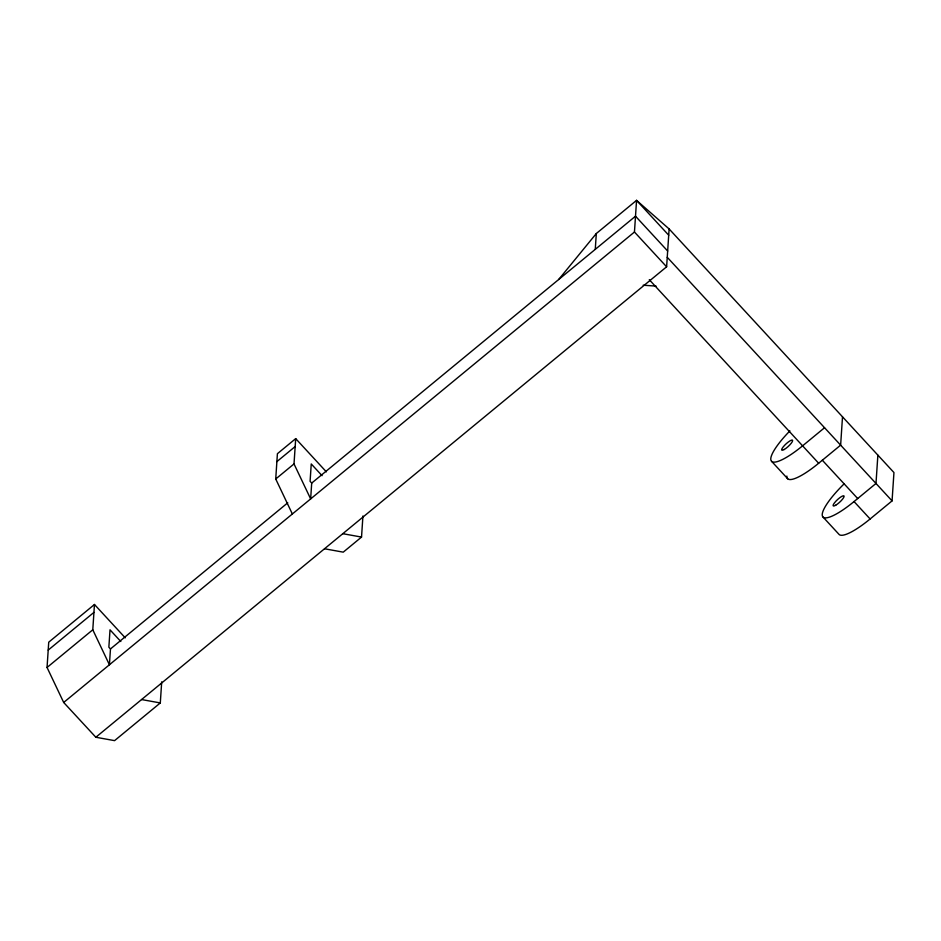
<?xml version="1.0" encoding="UTF-8"?>
<svg xmlns="http://www.w3.org/2000/svg" width="941" height="941" viewBox="0 0 941 941"><rect width="100%" height="100%" fill="white"/><g stroke="black" fill="none" stroke-linecap="round" stroke-linejoin="round"><path stroke-width="1.41" d="M161.699 681.86L160.299 702.939L114.567 740.638L95.841 737.25L63.682 702.468L47.05 667.475L48.732 642.185L94.465 604.487L125.247 637.833M120.824 641.527L110.015 629.823L108.862 647.196L110.473 648.937L109.415 664.769L92.783 629.788L94.465 604.487M292.357 513.986L275.725 478.993L277.407 453.703L295.697 438.624L326.362 471.853M322.057 475.664L311.248 463.96L310.095 481.333L311.706 483.074L310.648 498.906L294.015 463.925L295.697 438.624M324.516 548.768L343.242 552.155L361.532 537.076L362.932 515.997M595.265 249.365L596.312 233.533L636.563 200.362L669.122 228.945L893.95 472.558L892.068 500.883L870.119 518.973A43.604 10.057 -42.7 0 1 839.184 534.547L823.104 517.127M95.841 737.25L666.616 266.797L634.457 232.015L636.563 200.362L668.71 235.203M666.616 266.797L669.122 228.945M842.513 416.816L840.631 445.14L818.67 463.243A43.604 10.057 -42.7 0 1 786.864 476.064M877.871 455.138L875.989 483.462L854.04 501.565A43.604 10.057 -42.7 0 1 822.599 516.48A43.604 10.057 -42.7 0 1 844.336 483.639M558.672 279.512L596.312 233.533M48.203 650.102L93.935 612.403M276.877 461.619L295.18 446.54M47.05 667.475L92.783 629.788M275.725 478.993L294.015 463.925M110.473 648.937L287.758 502.8M311.706 483.074L635.504 216.195L667.663 251.024M63.682 702.468L634.457 232.015M824.551 427.732L802.602 445.822A43.604 10.057 -42.7 0 1 771.432 461.161A43.604 10.057 -42.7 0 1 789.887 430.896M643.173 285.217L656.053 286.099M342.806 533.688L361.532 537.076M141.573 699.551L160.299 702.939M667.24 257.281L892.068 500.883M822.328 460.22L857.698 498.542M649.278 279.689L818.67 463.243M854.04 501.565L870.119 518.973M771.667 461.396L787.746 478.816M835.726 505.211A7.305 1.682 -42.7 0 0 844.101 496.366A7.305 1.682 -42.7 0 0 835.996 501.094A7.305 1.682 -42.7 0 0 835.726 505.211M784.288 449.469A7.305 1.682 -42.7 0 0 792.651 440.623A7.305 1.682 -42.7 0 0 784.559 445.352A7.305 1.682 -42.7 0 0 784.288 449.469"/></g></svg>
